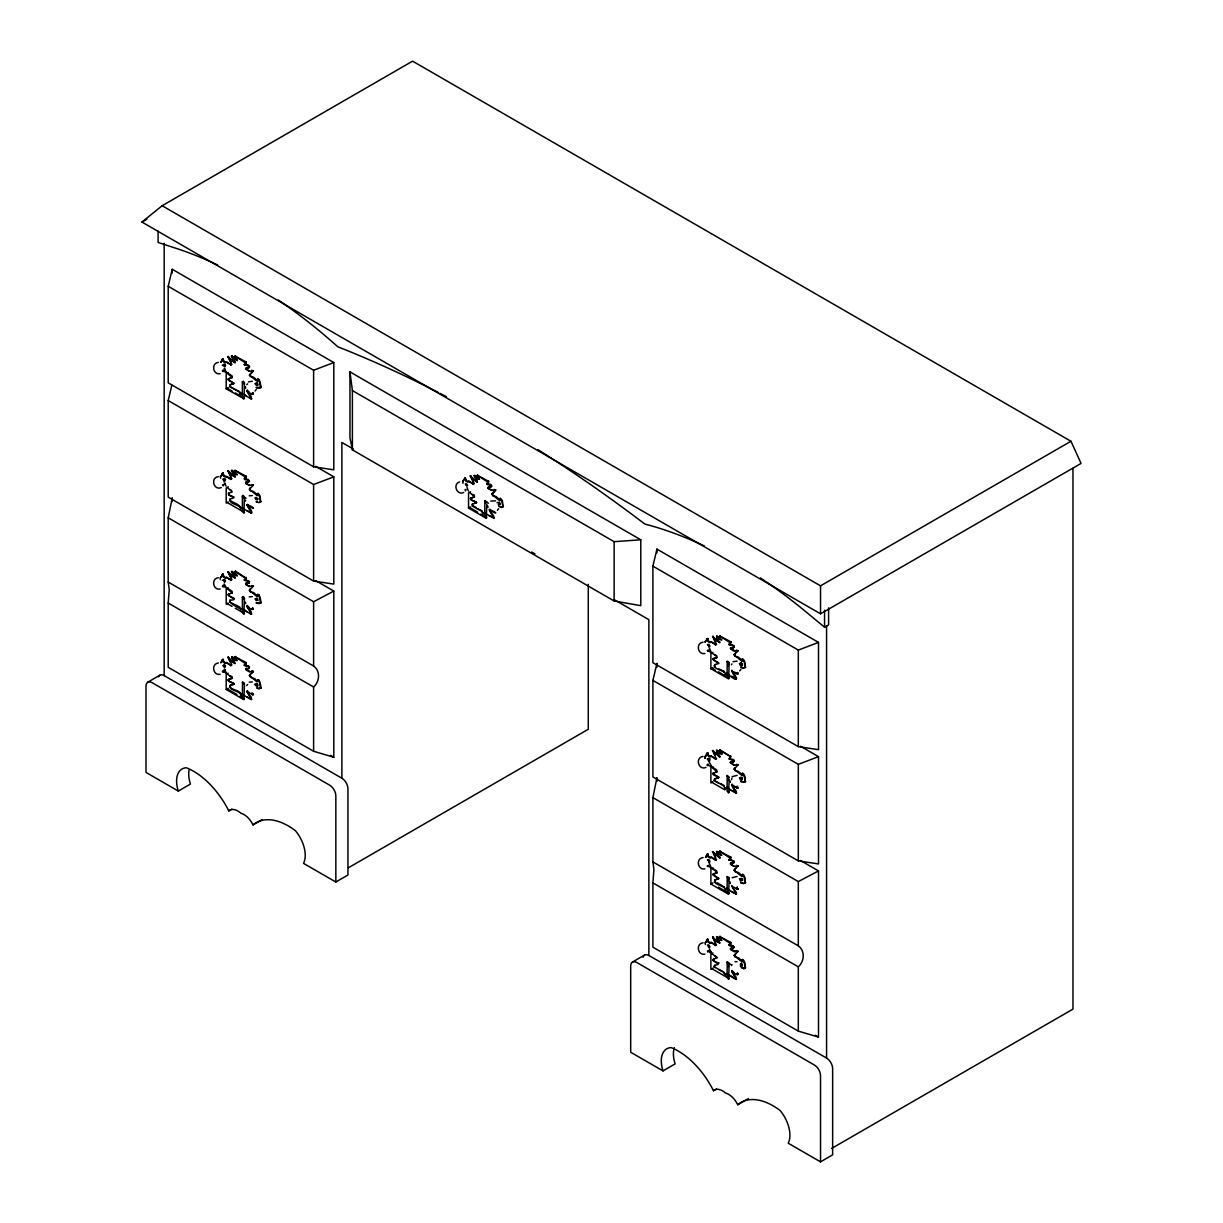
<?xml version="1.0" encoding="UTF-8"?>
<svg xmlns="http://www.w3.org/2000/svg" width="1223" height="1223" viewBox="0 0 1223 1223"><rect width="100%" height="100%" fill="white"/><g stroke="black" fill="none" stroke-linecap="round" stroke-linejoin="round"><path stroke-width="1.5" d="M241.925 393.363L240.411 394.647L239.204 391.926L229.465 386.3L230 384.863L233.746 383.609C234.342 382.126 222.372 379.191 232.278 377.693L232.049 375.874L228.288 373.428M228.426 493.771C227.371 496.355 235.29 496.079 233.746 497.868L230 499.122C228.028 504.09 240.304 504.564 240.916 508.615C240.274 503.264 229.053 502.194 230 499.122M228.288 588.783L232.049 591.229L232.278 593.033C220.048 595.739 243.346 599.285 230 600.203C227.34 602.74 243.117 610.934 241.986 608.886M228.426 680.11C227.371 682.694 235.29 682.419 233.746 684.223L230 685.476C228.028 690.429 240.304 690.903 240.916 694.97C240.9 689.053 228.242 690.521 230.505 685.186L234.25 683.932L233.165 684.681M476.099 502.836C477.903 501.14 467.752 500.742 471.283 497.975M712.474 653.556L716.739 655.711L716.968 657.531C707.077 658.891 718.971 662.025 718.451 663.447L718.956 663.156M713.636 772.86C710.089 775.627 720.255 776.024 718.451 777.706L714.706 778.959L714.156 780.412L723.909 786.022L725.101 788.743L727.181 787.352L725.101 788.743M712.978 868.62L716.739 871.066L716.968 872.87C707.077 874.231 718.971 877.38 718.451 878.787L714.706 880.04C712.719 885.009 725.01 885.483 725.606 889.534M726.615 973.814L725.101 975.098L723.909 972.361L714.156 966.751L714.706 965.314L717.855 964.519L718.971 962.868M234.999 362.91L227.921 356.657L231.514 360.923L235.198 362.298C222.326 345.161 247.765 370.065 231.743 356.382M234.755 361.427L232.248 356.092M234.999 477.184L227.921 470.931L231.514 475.197L235.198 476.573C222.326 459.435 247.765 484.323 231.743 470.656M234.755 475.686L232.248 470.366M234.999 578.265L227.921 572.012L231.514 576.262L235.198 577.653C222.326 560.516 247.765 585.404 231.743 571.737M234.755 576.767L232.248 571.447M234.999 663.523L227.921 657.271L231.514 661.536L234.999 663.523L231.743 656.996L236.758 660.542M231.973 658.677L232.248 656.705M477.352 482.137L470.259 475.885L473.867 480.15L477.352 482.137L474.096 475.609L479.11 479.141M477.108 480.639L474.6 475.319M719.705 642.748L712.612 636.495L716.219 640.76L719.904 642.136C713.865 637.305 718.207 634.018 720.225 639.629M718.008 639.705L716.953 635.929M718.008 753.98L720.209 756.731C710.639 749.179 709.034 747.65 719.705 757.022L716.678 752.16L716.953 750.203L721.83 754.132L720.179 749.913L730.055 756.334C730.697 758.122 727.975 760.14 734.259 760.186L733.525 761.898L733.754 760.477L732.302 759.636M716.678 752.16L716.953 750.203M719.46 856.604L720.209 857.812C710.639 850.26 709.034 848.716 719.705 858.103L719.904 857.491C713.865 852.66 718.207 849.374 720.225 854.984M718.008 855.045L716.953 851.284M719.705 943.361L712.612 937.108L716.219 941.374L719.904 942.75C713.865 937.919 718.207 934.632 720.225 940.242M719.46 941.878L716.953 936.543M229.848 386.743L230.505 384.572L233.746 383.609M229.848 602.098L230 600.203M483.253 513.584L481.556 511.138L472.185 505.97L472.353 504.075L472.705 505.68L475.793 507.392M725.606 674.194C725.27 670.173 711.098 669.103 715.21 664.41M715.317 667.009L714.171 665.679M718.36 777.889L715.21 778.669L714.156 780.412M715.317 882.364L715.21 879.75L718.36 878.97M714.706 965.314L714.156 966.751M717.519 662.346L713.116 659.335L716.968 657.531M717.519 776.62L713.116 773.593L714.033 772.737L712.627 773.44M717.519 877.701L713.116 874.674L716.968 872.87M718.467 963.158L712.612 960.238L717.091 957.303L712.474 954.169M223.335 361.244L222.571 358.981L220.966 361.947L223.075 358.691L223.916 361.427L225.796 362.497L226.591 361.763L231.132 364.882L226.087 362.054L225.292 362.788L223.412 361.718L223.84 360.953M223.335 475.502L222.571 473.255L220.966 476.221L223.075 472.965L223.916 475.686L231.911 478.636L230.627 479.447L226.087 476.328L225.292 477.046L223.412 475.976L223.84 475.212M223.335 576.583L222.571 574.336L220.966 577.302L223.075 574.046L223.916 576.767L225.796 577.837L226.591 577.118L231.132 580.237L226.087 577.409L225.292 578.127L223.412 577.057L223.84 576.293M223.335 661.857L222.571 659.594L220.966 662.56L223.075 659.304L223.916 662.04L225.796 663.095L226.591 662.377L231.132 665.495L226.087 662.667L225.292 663.401L223.412 662.331L223.84 661.567M465.688 480.471L464.923 478.208L462.554 481.648L465.428 477.918L466.269 480.639L468.134 481.709L468.944 480.991L473.484 484.109L468.44 481.281L467.629 482L465.764 480.929L466.192 480.165M708.025 641.081L707.276 638.819L704.907 642.258L707.781 638.528L708.606 641.265L710.487 642.335L711.282 641.601L715.837 644.72L710.777 641.892L709.982 642.625L708.102 641.555L708.53 640.791M708.025 755.34L707.276 753.093L705.671 756.059L707.781 752.802L708.606 755.524L710.487 756.594L711.282 755.875L715.837 758.994L710.777 756.166L709.982 756.884L708.102 755.814L708.53 755.05M708.025 856.421L707.276 854.174L705.671 857.14L707.781 853.883L708.606 856.604L710.487 857.675L711.282 856.941L715.837 860.075L710.777 857.247L709.982 857.965L708.102 856.895L708.53 856.131M708.025 941.695L707.276 939.432L705.671 942.398L707.781 939.142L708.606 941.878L710.487 942.933L711.282 942.214L715.837 945.333L710.777 942.505L709.982 943.223L708.102 942.169L708.53 941.404M246.557 367.649L247.994 367.756L246.557 367.649L245.808 369.147L249.293 371.181L253.406 370.798L249.4 375.048L254.858 379.527C258.084 383.181 257.9 376.134 260.163 382.264L261.111 387.355L258.924 388.348L256.004 387.508L261.111 387.355M257.396 381.331L257.992 378.947M246.343 476.343L234.969 470.366L244.86 476.787L246.343 476.343L246.022 478.208L244.692 478.667L248.116 479.508L249.584 481.189L246.557 481.923L245.808 483.421L249.293 485.455L253.406 485.057L249.4 489.322L254.858 493.786C258.084 497.44 257.9 490.392 260.163 496.523L260.606 501.919L259.658 496.828L257.487 493.511M257.396 495.605L257.992 493.221M246.052 583.295L247.994 583.111L246.557 583.004L245.808 584.502L249.293 586.536L253.406 586.138L249.4 590.403L254.858 594.867C258.084 598.521 257.9 591.473 260.163 597.604L261.111 602.71L258.924 603.688L256.004 602.863L261.111 602.71M257.396 596.686L257.992 594.302M245.609 668.92L246.557 668.262L245.808 669.761L249.293 671.794L253.406 671.396L249.4 675.662L254.858 680.141C258.084 683.779 257.9 676.732 260.163 682.877L261.111 687.968L258.924 688.962L256.509 687.83M257.992 679.56L257.442 680.676M488.68 481.296L477.322 475.319L487.213 481.74L488.68 481.296L488.374 483.161L487.044 483.62L490.454 484.476L491.936 486.143L488.91 486.876L488.16 488.374L491.631 490.408L495.743 490.01L491.753 494.275L497.195 498.739C500.436 502.393 500.253 495.346 502.515 501.491L502.943 506.872L502.011 501.782L499.84 498.464M499.748 500.559L500.345 498.174M730.299 648.144L731.247 647.487L730.498 648.985L733.983 651.018L738.096 650.636L734.106 654.886L739.548 659.365C742.789 663.004 742.59 655.956 744.853 662.102L745.296 667.483L744.348 662.392L742.178 659.075M742.101 661.169L742.682 658.784M734.702 765.185L731.002 762.969L730.804 762.128L732.699 761.868L730.299 762.418L733.983 765.292L738.096 764.895L734.106 769.16L739.548 773.624C742.789 777.278 742.59 770.23 744.853 776.36L745.296 781.757L744.348 776.651L742.178 773.349M742.101 775.443L742.682 773.058M732.806 860.426L728.877 859.876L734.259 861.267L734.029 862.689L731.247 862.827L730.498 864.34L733.983 866.373L738.096 865.976L734.106 870.241L739.548 874.705C742.789 878.359 742.59 871.311 744.853 877.441L745.296 882.838L744.348 877.732L742.178 874.43M742.101 876.524L742.682 874.139M731.033 942.52L719.674 936.543L729.55 942.964L731.033 942.52L730.727 944.385L729.382 944.844L732.806 945.7L734.289 947.366L731.247 948.1L730.498 949.598L733.983 951.632L738.096 951.234L734.106 955.499L739.548 959.963C742.789 963.617 742.59 956.569 744.853 962.715L745.296 968.096L744.348 963.005L742.178 959.688M742.101 961.782L742.682 959.398M245.441 501.048L245.517 500.192M708.698 862.139L708.698 861.007M223.243 365.127C223.748 362.864 226.622 366.9 224.512 366.992M224.512 481.251C227.05 480.761 222.586 476.771 223.366 480.058M223.885 484.874L222.678 484.705L223.167 485.898M224.512 667.605C226.851 667.361 223.182 663.218 223.274 666.061M255.546 684.391C256.448 681.761 259.001 687.464 256.295 685.95M466.238 489.827L465.183 489.445L465.321 490.927M707.934 860.304C708.836 857.675 711.373 863.392 708.683 861.863M731.4 965.62L731.966 964.488M740.251 964.228C741.459 961.492 743.523 967.928 740.756 965.528M315.672 580.619L333.803 591.091L333.803 757.251L313.608 751.274L168.208 667.33L168.208 603.046L169.217 589.639L168.208 582.056L168.208 517.788L172.244 497.822L172.244 501.629M800.377 860.457L818.508 870.929L818.508 1037.089L798.313 1031.111L652.899 947.168L652.899 882.884L653.908 869.477L652.899 861.894L652.899 797.625L656.934 777.645L656.934 781.466M229.328 378.641L231.896 377.143L227.784 373.718M227.784 487.992L232.278 491.952L228.823 493.19M224.161 583.921L226.698 588.355L232.278 593.033M228.823 679.545L231.896 677.756L227.784 674.332M231.774 678.597L232.049 676.487L229.924 675.769M471.176 498.158L474.249 496.37L470.121 492.945M474.127 497.195L474.386 495.101L472.277 494.382M716.464 657.821L716.235 656.002L714.629 654.993M712.474 767.83L716.968 771.789L716.739 769.986L712.978 767.54M716.464 873.161L716.235 871.357L712.474 868.911M714.629 955.606L716.968 958.129M243.392 398.79L242.368 396.971L242.368 381.805L243.438 381.27L244.462 383.089L244.141 398.897L226.194 388.853L226.194 373.703L228.258 372.495M244.462 383.089L243.392 383.64L242.368 381.805M242.368 496.079L243.178 495.407L244.432 497.027L243.927 513.217L242.399 511.566L242.368 496.079L243.392 497.899L244.462 497.364M242.368 597.16L243.178 596.488L244.432 598.108L243.927 614.298L242.399 612.647L242.368 597.16L243.392 598.98L244.462 598.444M244.462 683.703L243.927 699.571L242.368 697.584L242.521 681.914L244.34 683.03M486.815 504.212L486.265 518.17L484.721 516.198L484.874 500.528L486.785 501.98M486.815 502.317L485.745 502.852L484.721 501.033M729.168 662.927L728.618 678.796L727.074 676.808L727.226 661.139L729.03 662.255M727.074 676.808L727.868 676.136M729.168 779.097L728.618 793.054L727.074 791.067L727.226 775.413L729.168 777.201M729.168 878.267L728.618 894.135L727.074 892.148L727.226 876.494L729.03 877.594M729.168 963.541L728.618 979.394L727.074 977.422L727.226 961.752L729.137 963.204M247.612 365.539L249.339 367.496L249.568 366.09L248.116 365.249L244.187 364.683L246.022 363.934L246.343 362.084L244.86 362.512L234.969 356.107L246.343 362.084M248.116 479.508C247.291 480.654 242.995 479.523 244.768 478.3M244.187 580.038C243.943 579.656 247.367 581.368 249.568 581.429L248.835 583.142L249.064 581.72L247.612 580.879M250.012 671.687L246.113 668.629L248.835 668.4L249.568 666.703L244.187 665.297L246.022 664.548L246.343 662.683L244.86 663.126L234.969 656.705L246.343 662.683M490.454 484.476C489.643 485.607 485.332 484.476 487.121 483.253M734.702 650.911L730.804 647.854L733.525 647.624L734.259 645.927L728.877 644.521L730.727 643.772L731.033 641.922L729.55 642.35L719.674 635.945L731.033 641.922M728.877 758.795L730.727 758.046M728.877 859.876L730.727 859.127L731.033 857.262L729.55 857.705L719.674 851.284L731.033 857.262M732.806 945.7C731.996 946.847 727.685 945.7 729.474 944.477M168.208 286.304L172.244 269.274L333.803 362.558L333.803 469.831L313.608 466.804L168.208 382.845L168.208 286.304L313.608 370.248L333.803 362.558M315.672 466.36L333.803 476.832L333.803 584.105L313.608 581.063L168.208 497.119L168.208 400.563L171.847 385.245M652.899 566.142L656.934 549.112L818.508 642.396L818.508 749.668L798.313 746.641L652.899 662.683L652.899 566.142L798.313 650.086L818.508 642.396M800.377 746.198L818.508 756.655L818.508 863.927L798.313 860.9L652.899 776.957L652.899 680.401L656.934 663.386L656.934 667.146M237.124 360.036L235.29 358.324L234.969 356.107M235.29 358.324L235.473 355.817M237.124 474.295L235.29 472.598L234.969 470.366M237.124 575.376L235.29 573.663L235.473 571.156L245.364 577.577C247.107 578.693 246.144 579.243 244.86 577.868L234.969 571.447M235.29 573.663L235.473 571.156M237.124 660.634L235.29 658.937L234.969 656.705M235.29 658.937L235.473 656.415M479.477 479.248L477.643 477.551L477.322 475.319M477.643 477.551L477.826 475.028M721.83 639.874L719.98 638.161L719.674 635.945M719.98 638.161L720.179 635.639M721.83 754.132L719.98 752.435L720.179 749.913M721.83 855.213L719.98 853.501L719.674 851.284M719.98 853.501L720.179 850.994M721.83 940.472L719.98 938.775L719.674 936.543M719.98 938.775L720.179 936.252M244.264 364.332L245.517 364.225L245.563 362.528M244.264 478.59L245.517 478.499L245.563 476.787M244.264 664.93L245.517 664.838L245.563 663.141M486.616 483.544L487.87 483.452L487.916 481.74M728.969 644.169L730.207 644.062L730.269 642.365M730.207 758.336L730.528 756.471L719.674 750.203M728.969 859.509L730.207 859.417L730.269 857.705M728.969 944.768L730.207 944.676L730.269 942.979M246.74 685.537L247.642 684.452M731.43 664.762L731.966 663.875M249.4 375.048L253.406 370.798M249.4 489.322L249.905 488.023M249.4 590.403L249.905 589.104M249.4 675.662L249.905 674.362M491.753 494.275L495.743 490.01M734.106 654.886L734.61 653.586M734.106 769.16L734.61 767.861M734.106 870.241L735.573 868.131M734.106 955.499L738.096 951.234M222.296 365.157L224.084 366.151M224.008 481.22L223.182 479.08M498.327 505.038L498.418 504.228M708.698 646.799L708.698 645.652M708.698 761.058L707.23 758.887M708.698 947.412L708.698 946.266M246.052 482.214L248.835 482.061L249.064 480.654L247.612 479.813M248.835 668.4L249.064 666.994L247.612 666.153M488.405 487.167L491.187 487.014L491.401 485.607L489.949 484.767M733.525 647.624L733.754 646.218L732.302 645.377M730.299 863.499L733.525 862.979L733.754 861.558L732.302 860.717M730.299 948.758L733.525 948.238L733.754 946.831L732.302 945.99M255.592 383.502C256.968 381.607 258.71 386.835 256.295 385.337M257.946 385.169L257.564 383.349M224.084 581.491C221.501 578.066 227.203 581.185 224.512 582.331M257.946 600.508L257.564 598.704M740.282 663.34C742.346 661.444 742.881 667.712 740.542 664.609M742.636 665.006L741.046 662.667M707.964 758.948C709.355 757.052 711.098 762.296 708.683 760.798M741.26 779.632C744.241 779.953 739.686 774.954 740.389 778.547M740.282 878.68C742.346 876.784 742.881 883.067 740.542 879.964M742.636 880.346L742.483 878.848M246.817 384.679L247.642 383.839M729.122 777.476L728.098 777.736L727.074 775.917M729.122 963.816L728.098 964.076L727.074 962.256M240.411 394.647L241.604 393.302L243.041 394.173M242.108 507.285L241.986 507.805M240.411 609.987L241.604 608.657L243.041 609.513M241.604 693.915L243.041 694.786M242.108 693.624L240.411 695.26M484.461 512.238L484.339 512.758M726.798 672.849L726.11 673.491L727.181 673.078M726.798 888.188L726.11 888.846L727.181 888.433M725.101 975.098L726.798 973.462M256.249 389.449L255.041 391.054M498.602 508.676L497.394 510.281M740.955 669.287L739.747 670.892M313.608 751.274L313.608 687.005C319.677 681.639 320.655 671.014 313.608 666.015L168.208 582.056M798.313 1031.111L798.313 966.843C804.382 961.477 805.361 950.852 798.313 945.853L652.899 861.894M222.387 580.283L223.182 580.161M740.526 665.801L739.395 663.386M740.526 780.075L739.395 777.66M740.526 881.141L739.395 878.741M740.526 966.415L740.511 964.809M731.966 778.149L731.492 779.647M708.239 866.495L707.169 866.113L708.591 865.349M240.411 508.921L241.925 507.637M482.749 513.874L484.277 512.59M725.101 674.485L726.615 673.2M725.101 889.824L726.615 888.54M255.683 598.628L257.533 599.973L256.295 600.692M253.406 671.396L251.388 673.277M257.778 685.92L257.778 684.269M500.131 504.533L499.412 502.133M738.096 650.636L736.078 652.501M742.483 965.757L741.505 963.25M244.31 684.207L242.368 682.419M729.015 663.432L727.074 661.643M729.015 878.787L727.074 876.998M141.944 222.051L162.139 205.739L412.579 61.15L1070.951 441.258L1081.056 463.41L820.526 613.824L141.944 222.051L146.898 219.207M732.118 776.666L737.087 775.397M732.118 877.747L737.087 876.478M708.056 651.339L707.246 650.514L708.591 649.994M230.627 365.173L231.911 364.362L227.921 356.657M230.627 580.528L231.911 579.717L227.921 572.012M472.98 484.4L474.264 483.589L470.259 475.885M230.627 665.786L231.911 664.976L227.921 657.271M715.333 645.01L716.602 644.2M715.333 759.284L716.602 758.474M715.333 860.365L716.602 859.555M715.333 945.624L716.602 944.813M221.47 361.656L220.721 362.13M221.47 475.93L220.201 476.695L220.721 478.3M220.201 579.671L220.201 577.776L221.47 577.011M221.47 662.27L220.721 662.744M704.907 758.428L704.907 756.533L706.175 755.768M706.175 856.849L705.411 857.323M706.175 942.107L704.907 942.872L705.411 944.492M228.93 493.022L228.426 493.312M228.93 594.103L227.937 594.684L228.823 594.271M228.93 679.361L227.937 679.957L232.278 678.306M222.28 359.134L223.075 358.691M222.739 359.684L221.822 360.388M229.924 360.846L228.426 356.367M230.902 362.772L230.428 360.556M224.161 368.582L225.307 369.208M244.554 365.004L248.116 365.249M245.609 368.306L249.293 371.181M228.288 380.108L231.743 381.805M251.846 370.202L252.901 371.089M226.194 388.853L228.258 387.66M230.627 387.171L239.708 391.635L240.916 394.356M250.18 376.455L253.727 377.311L257.9 381.041M257.487 379.237L258.741 379.283M260.606 387.645L259.031 379.772M244.264 394.907L251.342 398.943L247.061 391.284L247.535 390.076M247.061 391.284L251.311 396.573L251.342 398.943M247.031 390.366L249.003 391.849M252.886 392.583C252.152 391.574 255.103 397.001 248.498 392.14M246.694 396.374L244.768 394.616M251.755 393.745L253.406 393.913M250.18 398.469L251.846 398.652M222.28 473.408L223.075 472.965M221.822 474.646L222.739 473.943M231.407 478.927L228.426 470.641M230.902 477.046L230.428 474.83M224.161 482.84L225.307 483.467M228.258 486.769L226.194 487.962L226.194 503.127L228.258 501.934M229.924 489.429L231.544 490.438M245.609 482.581L246.557 481.923M245.808 483.421L250.012 485.348M229.068 494.918L232.829 496.783M251.846 484.476L253.406 485.057M250.18 490.729L253.727 491.585L257.9 495.315M257.029 495.391L257.977 494.933M247.031 504.625C257.701 508.768 253.069 509.624 247.031 504.625L251.342 513.201L244.264 509.165M247.061 505.558L247.535 504.335M247.657 506.704C248.605 506.643 253.711 512.177 250.96 513.217M257.411 501.95L256.004 501.782L258.924 502.622L261.111 501.629M246.694 510.648L251.846 512.911M252.519 508.371L253.39 507.713M222.28 574.489L223.075 574.046M222.739 575.024L221.822 575.727M229.924 576.201L228.426 571.722M230.902 578.127L230.428 575.911M228.258 587.85L226.194 589.043L226.194 604.208L228.258 603M245.563 577.868L246.343 577.424M244.554 580.344L248.116 580.589M245.609 583.661L246.557 583.004M245.808 584.502L250.012 586.429M228.288 595.463L232.829 597.864M251.846 585.557L253.406 586.138M230.627 602.526L239.708 606.975L240.916 609.696M250.18 591.81L253.727 592.666L257.9 596.396M257.487 594.592L258.741 594.623M260.606 603L259.031 595.127M464.633 478.361L465.428 477.918M244.264 610.246L251.342 614.282L247.061 606.639L247.535 605.416M247.061 606.639L251.311 611.928L251.342 614.282M247.031 605.706L249.003 607.204M474.096 475.609L476.053 476.16M472.277 480.073L470.763 475.594M475.548 476.45L477.398 477.857M252.886 607.923C252.152 606.929 255.103 612.341 248.498 607.495M246.694 611.714L244.768 609.956M251.755 609.1L253.406 609.268M476.894 478.147L478.025 478.514M473.24 482L472.781 479.783M477.52 478.805L479.385 478.789M467.018 487.503L468.424 491.065M250.18 613.824L251.846 613.992M470.61 491.722L468.531 492.915L468.531 508.08L485.745 518.017M147.769 682.205L159.877 675.203M487.962 487.534L488.91 486.876M470.274 498.556L474.631 496.905M488.16 488.374L492.365 490.301M471.405 499.871L475.166 501.736M494.199 489.429L495.239 490.301M468.531 508.08L470.61 506.888M492.517 495.682L496.079 496.538L500.253 500.268M476.45 508.325L482.061 510.847L481.74 511.703M222.28 659.747L223.075 659.304M499.366 500.345L500.329 499.886M221.822 661.001L222.724 660.71M489.383 509.594C500.039 513.721 495.422 514.577 489.383 509.594L493.695 518.155L486.616 514.134M231.743 656.996L233.715 657.546M489.399 510.511L489.888 509.288M229.924 661.46L228.426 656.98M489.995 511.673L493.664 515.8L493.695 518.155M498.862 506.444L501.782 507.285L499.504 506.276M233.318 660.481L234.755 662.04M233.211 657.836L235.045 659.243M234.541 659.533L235.672 659.916M235.168 660.206L237.048 660.191M489.047 515.602L494.199 517.864M224.161 669.195L225.307 669.807M243.392 699.403L226.194 689.466L226.194 674.316L228.135 673.185M244.554 665.618L248.116 665.862M228.288 680.722L231.743 682.403M251.846 670.816L252.901 671.702M226.194 689.466L228.258 688.274M250.18 677.068L255.225 678.903L257.029 681.731M257.487 679.85L258.741 679.896M260.606 688.259L259.031 680.385M244.264 695.52L251.342 699.556L247.061 691.897L247.535 690.689M247.061 691.897L251.311 697.186L251.342 699.556M247.031 690.98L249.003 692.463M257.411 688.289L261.111 687.968M251.984 692.906L253.406 694.526L248.498 692.753M246.694 696.988L249.523 698.088M251.755 694.358L253.406 694.526M252.519 694.71L253.39 694.068M250.18 699.082L251.846 699.266M353.447 449.101L341.89 442.436L341.89 778.241A8.561 4.953 60 0 1 347.944 788.728L347.944 875.011L335.836 882.012L335.836 795.73A8.561 4.953 60 0 0 329.767 785.242L152.049 682.633A8.561 4.953 60 0 0 145.996 686.134L145.996 772.416L178.298 791.067L190.421 784.065A26.417 15.257 60 0 1 189.076 770.062M178.298 791.067A26.417 15.257 60 0 1 186.385 767.754A64.376 37.164 60 0 1 228.793 810.895L231.82 809.137M228.793 810.895A16.403 9.478 60 0 1 240.916 813.219A16.403 9.478 60 0 1 253.023 824.883L262.119 819.639M706.97 638.972L707.781 638.528M706.527 640.225L707.444 639.522M716.449 636.22L718.405 636.77M716.097 644.49L713.116 636.205M717.901 637.061L719.736 638.467M719.231 638.758L720.378 639.14M715.593 642.61L715.134 640.393M719.873 639.43L721.463 639.767M709.355 648.129L711.404 652.853M162.139 205.739L820.526 585.848L1070.951 441.258M712.948 652.333L710.884 653.541L710.884 668.691L728.098 678.627M728.877 644.521L732.806 645.087M348.509 867.703L588.278 729.275L588.278 584.334M712.627 659.182L714.033 658.478M732.195 647.884L734.029 647.334M736.536 650.04L737.591 650.926M710.884 668.691L712.948 667.498M734.87 656.292L738.432 657.148L742.606 660.879M718.803 668.935L724.413 671.458L724.092 672.329M741.719 660.955L742.682 660.496M736.047 678.78C722.289 656.048 749.042 692.096 727.731 674.011M741.857 666.887L740.71 667.345L743.615 668.186L745.801 667.192M742.101 667.513L743.615 668.186M731.4 676.212L736.552 678.49M737.576 672.421C741.291 677.404 724.031 667.422 738.096 673.751M737.209 673.934L738.081 673.292M735.665 678.78L736.536 678.016M766.485 582.01A479.89 277.055 60 0 1 809.855 615.077L824.562 627.231L828.598 624.907L828.598 607.846M706.97 753.246L707.781 752.802M706.527 754.484L707.414 754.209M704.907 756.533L705.411 758.138M716.449 750.494L718.405 751.029M716.097 758.764L713.116 750.479M717.901 751.335L719.736 752.726M719.231 753.016L720.378 753.399M719.873 753.689L721.738 753.674M709.355 762.388L711.908 766.821M712.948 766.607L710.884 767.799L710.884 782.965L712.948 781.757M730.269 756.624L731.033 756.181M729.244 759.101L732.806 759.345M730.299 762.418L731.247 761.761M736.536 764.314L738.096 764.895M717.855 778.18L718.956 777.415M715.317 781.283L718.803 783.209M734.87 770.566L738.432 771.423L742.606 775.153M741.719 775.229L742.682 774.771M723.909 786.022L724.092 786.588M727.731 788.269C744.18 798.39 731.629 790.226 732.241 784.172M732.348 786.542L736.001 790.685L736.047 793.039M741.857 781.145L740.71 781.619L742.101 781.772M733.189 786.251L738.096 788.025L737.179 786.114L737.591 788.315L731.736 784.463L731.751 785.395M741.352 781.436L744.119 782.17M731.4 790.486L728.235 787.979M737.209 788.208L738.081 787.551M735.665 793.054L736.552 792.749M706.97 854.327L707.781 853.883M706.527 855.565L707.444 854.862M716.449 851.575L718.405 852.11M716.097 859.845L713.116 851.56M717.901 852.4L719.736 853.807M719.231 854.097L720.378 854.48M715.593 857.965L715.134 855.748M719.873 854.77L721.463 855.106M709.355 863.469L711.404 868.192M712.948 867.688L710.884 868.88L710.884 884.046L728.098 893.967M731.247 862.827L731.002 864.05L733.983 866.373M712.627 874.521L714.033 873.818M736.536 865.395L738.096 865.976M717.855 879.261L718.956 878.496M710.884 884.046L712.948 882.838M734.87 871.647L738.432 872.503L742.606 876.234M722.457 886.308L724.413 886.813L724.092 887.669M741.719 876.295L742.682 875.836M727.731 889.35L736.047 894.12L732.256 886.186M732.348 887.623L736.001 891.766L736.047 894.12M733.693 887.042L737.591 889.396L737.179 887.195L737.591 889.396M743.615 883.526L740.71 882.7L743.615 883.526L745.801 882.547M731.4 891.552L736.552 893.83M736.445 888.938L738.096 889.106M737.209 889.274L738.081 888.632M735.665 894.12L736.536 893.356M632.459 962.042L644.582 955.041M706.97 939.585L707.781 939.142M716.449 936.833L718.405 937.384M716.097 945.104L713.116 936.818M717.901 937.674L719.736 939.081M719.231 939.371L720.378 939.753M715.593 943.223L715.134 941.007M719.873 940.044L721.463 940.365M709.355 948.742L710.762 952.289M709.493 949.95L711.266 951.998M712.948 952.946L710.884 954.139L710.884 969.304L712.948 968.112M731.247 948.1L731.002 949.308L735.206 951.234M712.627 959.795L714.033 959.092L713.131 959.505M713.758 961.11L717.014 963.25M734.702 951.525L736.536 950.653M714.538 967.194L715.317 967.622M734.87 956.906L738.432 957.762L742.606 961.492M718.803 969.549L722.457 971.566M723.512 972.163L725.606 974.807M741.719 961.568L742.682 961.11M731.736 970.817L733.693 972.3L731.736 970.817L736.047 979.394L727.731 974.624M726.11 974.104L727.181 973.691M731.751 971.735L732.241 970.527M741.214 967.668L744.119 968.509L741.857 967.5M732.348 972.896L736.001 977.024L736.047 979.394M737.576 973.034C736.842 972.025 739.793 977.452 733.189 972.591M736.445 974.196L738.096 974.364M738.081 973.905L737.209 974.548M735.665 979.394L736.552 979.103M826.58 625.641L826.58 1058.078A8.561 4.953 60 0 1 832.649 1068.566L832.649 1154.848L820.526 1161.85L820.526 1075.567A8.561 4.953 60 0 0 814.472 1065.065L636.74 962.47A8.561 4.953 60 0 0 630.686 965.956L630.686 1052.254L663.004 1070.905L675.111 1063.903A26.417 15.257 60 0 1 674.362 1047.637M663.004 1070.905A26.417 15.257 60 0 1 671.075 1047.576A64.376 37.164 60 0 1 713.483 1090.717L716.525 1088.974M713.483 1090.717A16.403 9.478 60 0 1 725.606 1093.056A16.403 9.478 60 0 1 737.729 1104.721L748.323 1098.59M831.548 1148.489L1072.968 1009.113L1072.968 468.271M168.208 517.788L313.608 601.731L333.803 591.091M652.899 797.625L798.313 881.569L818.508 870.929M501.277 507.576L503.448 506.582M743.615 782.46L745.801 781.466M743.615 968.799L745.801 967.806M248.407 381.866L252.381 381.286M459.603 481.923C452.372 484.063 456.882 495.758 463.655 492.502M490.759 501.078L495.605 500.864M254.506 684.238L256.066 685.614M733.112 661.704L737.087 661.123M707.857 952.075L707.368 950.883L708.621 950.821M168.208 400.563L313.608 484.522L333.803 476.832M652.899 680.401L798.313 764.36L818.508 756.655M221.302 487.549C213.735 491.004 210.081 477.536 218.397 476.618M706.007 767.371C698.44 770.842 694.786 757.373 703.087 756.456M713.529 773.028L716.968 771.789M256.356 382.845L257.334 383.105M257.564 499.641L258.038 498.602M256.356 598.185L257.334 598.444M256.356 683.443L257.334 683.718M708.729 758.291L709.952 758.81M742.269 779.479L742.025 777.201M470.779 498.265L471.681 497.853M228.426 679.667L229.328 679.254M218.397 362.36C210.891 363.139 212.863 375.216 220.186 373.688M249.217 495.819L252.381 495.56M218.397 577.699C210.891 578.494 212.863 590.556 220.186 589.027M249.217 596.9L252.381 596.641M218.397 662.973C210.891 663.753 212.863 675.83 220.186 674.301M249.217 682.159L252.381 681.899M703.087 642.197C695.597 642.977 697.569 655.054 704.876 653.525M703.087 857.537C695.597 858.332 697.569 870.394 704.876 868.865M703.087 942.811C695.597 943.59 697.569 955.667 704.876 954.139M472.353 504.075L476.007 503.005M714.706 664.701L718.36 663.615M247.489 368.047L249.339 367.496M247.489 583.402L249.339 582.851M732.195 762.158L734.029 761.608M244.264 579.671L246.022 579.289M349.961 371.884L352.392 390.565L614.129 541.682L640.791 539.786L640.791 605.675L614.129 600.982L352.392 449.865L349.961 437.773L349.961 371.884L640.791 539.786M232.324 382.814L233.776 382.707M232.324 497.073L233.776 496.981M474.662 502.026L476.129 501.934M232.324 598.154L233.776 598.062M232.324 683.412L233.776 683.321M717.014 662.652L718.467 662.545M717.014 776.911L718.467 776.819M717.014 877.992L718.467 877.885M735.069 961.66L737.087 961.737M497.042 502.775C497.837 501.292 501.72 504.64 498.648 504.564M707.414 644.536L708.346 645.056M707.414 859.891L708.346 860.396M707.414 945.15L708.545 945.96M224.252 364.118L225.628 365.341M224.252 579.457L225.628 580.68M736.032 950.944L737.591 951.525M254.919 383.563L255.974 384.679M465.29 483.941L466.345 485.042M254.919 497.837L256.096 499.58M254.919 598.903L255.974 600.019M466.59 486.097C469.571 486.418 465.03 481.419 465.718 485.011M224.497 664.746L225.628 665.954M720.53 783.591L724.413 785.732M716.984 882.716L721.753 885.345M485.76 501.675L488.466 503.234M469.571 507.484L477.673 512.162M480.914 514.027L484.155 515.892M223.182 370.768L227.218 373.107M707.872 650.605L710.578 652.165M531.684 552.001L534.986 553.912M614.206 599.652L648.863 619.664L648.863 955.469L826.58 1058.078M227.218 388.257L232.08 391.07M235.32 392.935L243.423 397.613M711.924 668.094L715.165 669.959M718.39 671.84L728.113 677.45M243.423 496.721L246.113 498.281M707.872 764.879L711.924 767.203M227.218 502.531L241.802 510.939M711.924 782.368L724.872 789.844M223.182 586.107L227.218 588.446M707.872 865.945L710.578 867.504M227.218 603.612L232.08 606.409M235.32 608.274L243.423 612.952M718.39 887.179L728.113 892.79M168.208 603.046L313.608 687.005M652.899 882.884L798.313 966.843M223.182 671.381L227.218 673.705M709.233 951.998L711.924 953.543M730.804 964.458L728.113 962.898L728.113 966.69M227.218 688.87L236.941 694.481M240.182 696.346L243.423 698.226M711.924 968.708L726.493 977.116M330.516 755.34L333.803 757.251M815.206 1035.178L818.508 1037.089M158.562 676.716A8.561 4.953 60 0 1 164.172 675.631L341.89 778.241M335.836 882.012L303.518 863.362A26.417 15.257 60 0 0 295.431 830.707A64.376 37.164 60 0 0 253.023 824.883M820.526 1161.85L788.208 1143.199A26.417 15.257 60 0 0 780.136 1110.545A64.376 37.164 60 0 0 737.729 1104.721M483.956 512.529L485.393 513.385M733.066 790.884L736.17 792.764M241.604 507.576L243.041 508.432M729.458 975.067L736.17 979.103M223.182 665.419L224.13 667.07M708.683 646.524C711.694 647.961 708.224 641.968 707.964 645.285M256.295 499.611C259.307 501.048 255.836 495.055 255.592 498.373M708.683 947.137C711.694 948.574 708.224 942.581 707.964 945.899M225.017 478.713L225.628 479.615M728.419 676.472L729.168 678.092M486.066 515.861L486.815 517.467M728.419 790.731L729.168 792.351M728.419 891.812L729.168 893.432M728.419 977.085L729.168 978.69M243.958 396.909L244.462 398.255M243.958 511.168L244.462 512.513M243.958 612.249L244.462 613.594M243.958 697.523L244.462 698.853M737.072 672.711L737.591 674.041M737.072 973.325L737.591 974.655M252.381 392.873L252.886 393.745M252.381 608.213L252.886 609.085M252.381 693.487L252.901 694.817M734.61 654.595L735.375 656.002M734.61 768.87L735.375 770.276M734.61 869.935L735.375 871.357M492.257 493.985L493.022 495.391M734.61 955.209L735.375 956.615M249.905 374.758L250.684 376.164M249.905 489.032L250.684 490.438M249.905 590.113L250.684 591.519M249.905 675.371L250.684 676.778M224.803 369.499L226.698 373.015M224.803 483.758L226.072 486.112M224.803 670.112L226.698 673.628M732.256 785.105L732.852 786.251M732.256 971.444L732.852 972.606M489.903 510.22L490.499 511.367M247.566 505.267L248.162 506.414M712.612 636.495L714.629 640.684M712.612 750.769L714.629 754.958M712.612 851.85L714.629 856.039M712.612 937.108L714.629 941.297M227.921 470.931L229.924 475.12M488.466 487.243L488.665 488.084M246.113 482.29L246.312 483.131M246.113 583.371L246.312 584.212M730.345 782.368L730.131 780.886M730.345 883.449L730.131 881.966M487.992 507.499L487.778 506.001M245.64 388.272L245.441 386.774M245.64 603.612L245.441 602.129M731.736 670.204L731.751 671.121M731.736 885.544L731.751 886.476M824.562 610.185L824.562 627.231M820.526 585.848L820.526 613.824M798.313 650.086L798.313 746.641M798.313 764.36L798.313 860.9M798.313 881.569L798.313 945.853M728.113 662.285L728.113 666.076M728.113 776.559L728.113 780.35M728.113 877.64L728.113 881.416M656.934 549.112L656.934 552.872M614.129 541.682L614.129 600.982M463.058 481.358L463.058 483.268M352.392 390.565L352.392 449.865M313.608 370.248L313.608 466.804M313.608 484.522L313.608 581.063M313.608 601.731L313.608 666.015M172.244 269.274L172.244 273.035M164.172 243.194L164.172 675.631M158.103 231.086L158.103 242.46L172.81 247.275A479.89 277.055 60 0 1 217.694 265.024M643.008 957.273A8.561 4.953 60 0 1 648.863 955.469M278.263 299.987A479.89 277.055 60 0 1 337.854 346.812A1383.305 798.65 60 0 1 438.384 392.522M439.99 393.347A1383.305 798.65 60 0 1 446.395 396.695M537.875 449.59A1383.305 798.65 60 0 1 644.827 524.04A479.89 277.055 60 0 1 704.417 546.024M760.446 577.929A479.89 277.055 60 0 1 764.971 580.986M222.479 370.921C223.595 373.55 224.405 367.573 222.479 370.921M222.479 586.276C223.58 588.905 224.436 582.867 222.479 586.276M222.479 671.534C223.595 674.163 224.405 668.186 222.479 671.534M707.169 765.032C708.285 767.662 709.08 761.669 707.169 765.032M476.603 502.531L475.502 503.295L476.603 502.531M228.93 378.763L227.937 379.344L228.93 378.763"/></g></svg>
